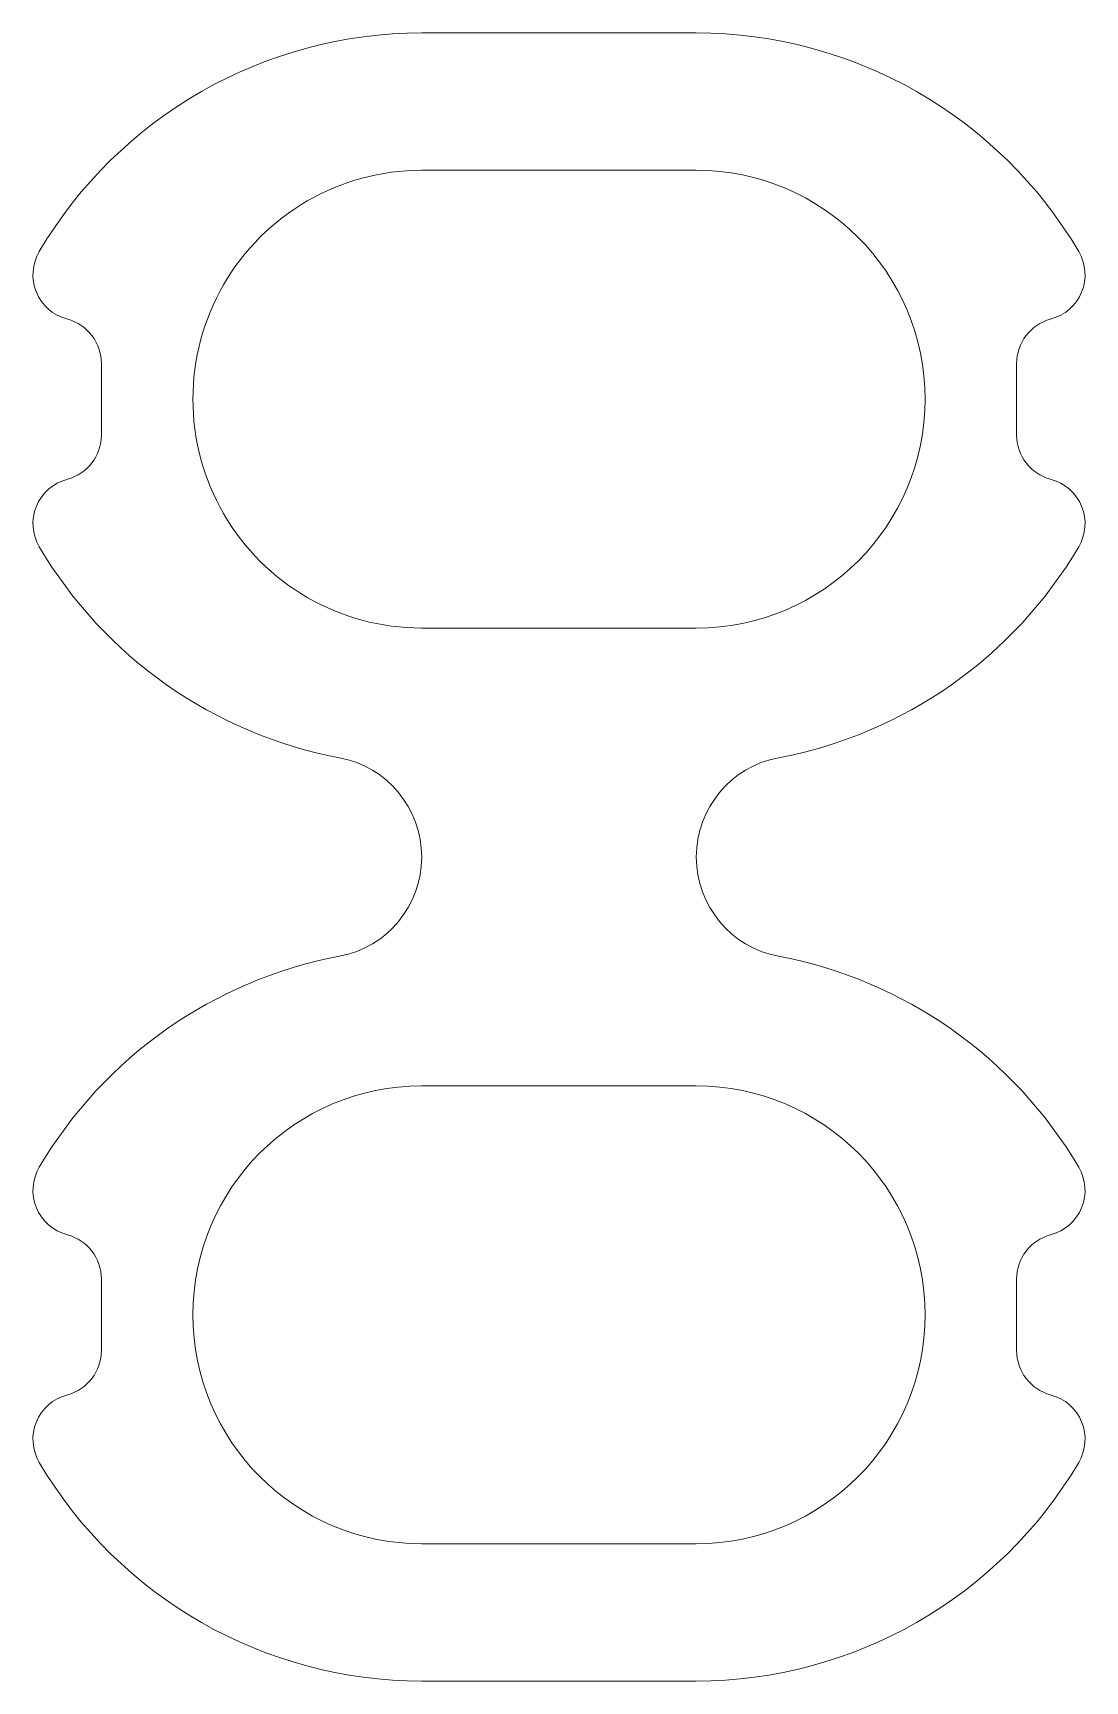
# Model space of a CAD drawing. Header units: millimetres. Extents: x -1.5 to 21.5, y 0 to 36.
import ezdxf

# ---------------------------------------------------------------- set-up
doc = ezdxf.new("R2010")
doc.units = ezdxf.units.MM
doc.layers.add('3', color=7, linetype='Continuous', true_color=0xffffff)

msp = doc.modelspace()

# ---------------------------------------------------------------- linework, layer by layer
at = {"layer": '3', "color": 163, "linetype": 'Continuous', "lineweight": 18}
for p, q in [((13.00002, 36), (7, 36)), ((12.999998, 33), (7.000021, 33)), ((-0.753669, 29.751945), (-0.741181, 29.748599)), ((20.753665, 29.751945), (20.741177, 29.748599)), ((0, 27.217327), (0, 28.782673)), ((19.999996, 28.782673), (19.999996, 27.217327)), ((-0.753728, 26.248039), (-0.741181, 26.251401)), ((20.753724, 26.248039), (20.741177, 26.251401)), ((12.999998, 23), (6.999998, 23)), ((6.999998, 13), (12.999998, 13)), ((-0.753728, 9.751961), (-0.741181, 9.748599)), ((20.753724, 9.751961), (20.741177, 9.748599)), ((0, 7.217327), (0, 8.782673)), ((19.999996, 8.782673), (19.999996, 7.217327)), ((-0.753669, 6.248055), (-0.741181, 6.251401)), ((20.753665, 6.248055), (20.741177, 6.251401)), ((12.999998, 3), (6.999998, 3)), ((13.00002, 0), (7, 0))]:
    msp.add_line(p, q, dxfattribs=at)
for centre, radius, start, end in [((6.999976, 26.3), 9.7, 89.999861, 149.482518), ((13.00002, 26.3), 9.7, 30.517482, 90), ((7.000001, 28), 5, 89.999762, 269.999972), ((12.999996, 28), 5, 270.000028, 89.999972), ((-0.49485, 30.717871), 1, 149.482518, 255), ((20.494846, 30.717871), 1, 285, 30.517482), ((-1, 28.782673), 1, 0, 75), ((20.999996, 28.782673), 1, 105, 180), ((-1, 27.217327), 1, 285, 0), ((20.999996, 27.217327), 1, 180, 255), ((-0.494909, 25.282113), 1, 105, 210.517604), ((20.494905, 25.282113), 1, 329.482396, 75), ((6.999908, 29.7), 9.7, 210.517604, 259.322052), ((13.000089, 29.7), 9.7, 280.677948, 329.482396), ((4.793833, 18), 2.206165, 280.677948, 79.322052), ((15.206163, 18), 2.206165, 100.677948, 259.322052), ((6.999908, 6.3), 9.7, 100.677948, 149.482396), ((13.000089, 6.3), 9.7, 30.517604, 79.322052), ((7.000001, 8), 5, 90.000028, 269.999972), ((12.999996, 8), 5, 270.000022, 89.999978), ((-0.494909, 10.717887), 1, 149.482396, 255), ((20.494905, 10.717887), 1, 285, 30.517604), ((-1, 8.782673), 1, 0, 75), ((20.999996, 8.782673), 1, 105, 180), ((-1, 7.217327), 1, 285, 0), ((20.999996, 7.217327), 1, 180, 255), ((-0.49485, 5.282129), 1, 105, 210.517482), ((20.494846, 5.282129), 1, 329.482518, 75), ((6.999976, 9.7), 9.7, 210.517482, 270.000139), ((13.00002, 9.7), 9.7, 270, 329.482518)]:
    msp.add_arc(centre, radius, start, end, dxfattribs=at)

doc.saveas('drawing.dxf')
